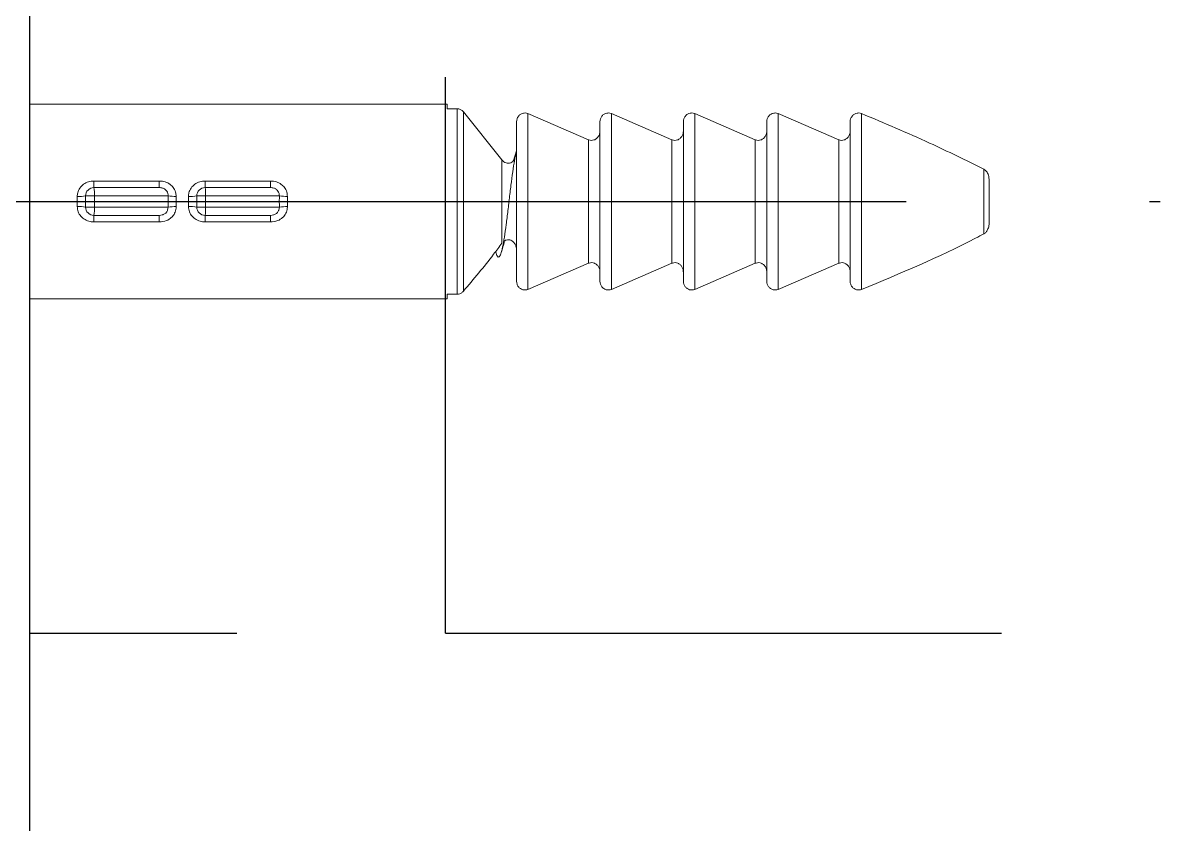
# Model space of a CAD drawing. Extents: x 3627 to 4221, y 1255 to 1675.
# Drawn here: x 4049.86 to 4058.04, y 1387.44 to 1393.21 of the extents above; entities that cross this region are included whole.
import ezdxf

# ---------------------------------------------------------------- set-up
doc = ezdxf.new("R2010")
doc.units = 0
doc.header["$LTSCALE"] = 7
doc.header["$MEASUREMENT"] = 0
doc.linetypes.add('CENTER', pattern=[2, 1.25, -0.25, 0.25, -0.25])
doc.layers.get('0').update_dxf_attribs({"color": 2, "linetype": 'CONTINUOUS'})
doc.layers.add('HT', color=3, linetype='CONTINUOUS')

msp = doc.modelspace()

# ---------------------------------------------------------------- linework, layer by layer
at = {"color": 7, "linetype": 'Continuous', "lineweight": 15}
for p, q in [((4049.9142, 1374.4192), (4049.9142, 1396.3596)), ((4052.9142, 1392.6201), (4049.9142, 1392.6201)), ((4052.9142, 1392.6201), (4052.9142, 1392.587)), ((4052.9142, 1392.587), (4052.9872, 1392.587)), ((4052.9872, 1391.2533), (4052.9872, 1392.587)), ((4053.0321, 1392.5658), (4053.0321, 1391.2745)), ((4053.0321, 1392.5658), (4053.3093, 1392.2202)), ((4053.4964, 1392.5523), (4053.4964, 1391.2879)), ((4053.4964, 1392.5523), (4053.9319, 1392.3647)), ((4054.0964, 1392.5523), (4054.0964, 1391.2879)), ((4054.0964, 1392.5523), (4054.5319, 1392.3647)), ((4054.6964, 1392.5523), (4054.6964, 1391.2879)), ((4054.6964, 1392.5523), (4055.1319, 1392.3647)), ((4055.2964, 1392.5523), (4055.2964, 1391.2879)), ((4055.2964, 1392.5523), (4055.7319, 1392.3647)), ((4055.8964, 1392.5523), (4055.8964, 1391.2879)), ((4053.4142, 1391.347), (4053.4142, 1392.4933)), ((4054.0142, 1391.347), (4054.0142, 1392.4933)), ((4054.6142, 1391.347), (4054.6142, 1392.4933)), ((4055.2142, 1391.347), (4055.2142, 1392.4933)), ((4055.8142, 1391.347), (4055.8142, 1392.4933)), ((4053.9319, 1391.4756), (4053.9319, 1392.3647)), ((4054.5319, 1391.4756), (4054.5319, 1392.3647)), ((4055.1319, 1391.4756), (4055.1319, 1392.3647)), ((4055.7319, 1391.4756), (4055.7319, 1392.3647)), ((4053.4143, 1392.2835), (4053.3934, 1392.214)), ((4053.3093, 1391.62), (4053.3093, 1392.2202)), ((4056.7764, 1391.6878), (4056.7764, 1392.1524)), ((4050.3742, 1392.0201), (4050.3742, 1392.0675)), ((4050.3742, 1392.0675), (4050.844, 1392.0675)), ((4050.844, 1392.0201), (4050.844, 1392.0675)), ((4051.1742, 1392.0201), (4051.1742, 1392.0675)), ((4051.1742, 1392.0675), (4051.644, 1392.0675)), ((4051.644, 1392.0201), (4051.644, 1392.0675)), ((4056.8142, 1392.0683), (4056.8142, 1391.772)), ((4050.2542, 1391.8833), (4050.2542, 1391.957)), ((4050.3773, 1391.9601), (4050.3142, 1391.9601)), ((4050.3142, 1391.8801), (4050.3142, 1391.9601)), ((4050.3773, 1391.9601), (4050.3773, 1391.8801)), ((4051.0542, 1391.8833), (4051.0542, 1391.957)), ((4051.1773, 1391.9601), (4051.1142, 1391.9601)), ((4051.1142, 1391.8801), (4051.1142, 1391.9601)), ((4051.1773, 1391.9601), (4051.1773, 1391.8801)), ((4050.3142, 1391.8801), (4050.3773, 1391.8801)), ((4051.1142, 1391.8801), (4051.1773, 1391.8801)), ((4050.3742, 1391.7728), (4050.3742, 1391.8201)), ((4050.844, 1391.7728), (4050.3742, 1391.7728)), ((4050.844, 1391.7728), (4050.844, 1391.8201)), ((4051.1742, 1391.7728), (4051.1742, 1391.8201)), ((4051.644, 1391.7728), (4051.1742, 1391.7728)), ((4051.644, 1391.7728), (4051.644, 1391.8201)), ((4053.9319, 1391.4756), (4053.4964, 1391.2879)), ((4054.5319, 1391.4756), (4054.0964, 1391.2879)), ((4055.1319, 1391.4756), (4054.6964, 1391.2879)), ((4055.7319, 1391.4756), (4055.2964, 1391.2879)), ((4049.9142, 1391.2201), (4052.9142, 1391.2201)), ((4052.9872, 1391.2533), (4052.9142, 1391.2533)), ((4052.9142, 1391.2533), (4052.9142, 1391.2201))]:
    msp.add_line(p, q, dxfattribs=at)
at = {"color": 1, "linetype": 'CENTER'}
msp.add_line((4047.4665, 1391.9201), (4058.0448, 1391.9201), dxfattribs=at)
at = {"color": 7, "linetype": 'Continuous', "lineweight": 15}
for centre, radius, start, end in [((4050.3742, 1391.9601), 0.06, 90, 180), ((4050.0912, 1391.9751), 0.2865, 357.00716, 9.04612), ((4051.1742, 1391.9601), 0.06, 90, 180), ((4050.8911, 1391.9751), 0.2866, 357.00816, 9.04229), ((4050.2691, 1392.2443), 0.2877, 267.01884, 279.00599), ((4050.9635, 1392.4439), 0.4869, 263.46596, 270.26815), ((4051.0691, 1392.2443), 0.2877, 267.01884, 279.00599), ((4051.7635, 1392.4439), 0.4869, 263.46582, 270.2683), ((4050.2691, 1391.5959), 0.2878, 80.99515, 92.9786), ((4050.3742, 1391.8801), 0.06, 180, 270), ((4050.0912, 1391.8652), 0.2865, 350.95405, 2.99267), ((4050.9635, 1391.3965), 0.4868, 89.73146, 96.5359), ((4051.0691, 1391.5959), 0.2878, 80.99515, 92.9786), ((4051.1742, 1391.8801), 0.06, 180, 270), ((4050.8911, 1391.8652), 0.2866, 350.95788, 2.99167), ((4051.7635, 1391.3966), 0.4867, 89.73132, 96.53604)]:
    msp.add_arc(centre, radius, start, end, dxfattribs=at)
for points, knots in [([(4052.9872, 1392.587), (4052.9897, 1392.5869), (4052.9957, 1392.5867), (4053.0081, 1392.5837), (4053.0214, 1392.5769), (4053.0291, 1392.569), (4053.0321, 1392.5658)], [0, 0, 0, 0, 0.143047, 0.353, 0.744784, 1, 1, 1, 1]), ([(4053.4142, 1392.4933), (4053.4148, 1392.5006), (4053.4162, 1392.5155), (4053.4274, 1392.5353), (4053.444, 1392.5498), (4053.4611, 1392.5561), (4053.4782, 1392.5574), (4053.4892, 1392.5553), (4053.4958, 1392.5526), (4053.4964, 1392.5523)], [0, 0, 0, 0, 0.183483, 0.373193, 0.554243, 0.724896, 0.820728, 0.983014, 1, 1, 1, 1]), ([(4054.0142, 1392.4933), (4054.0148, 1392.5006), (4054.0162, 1392.5155), (4054.0274, 1392.5353), (4054.044, 1392.5498), (4054.0611, 1392.5561), (4054.0782, 1392.5574), (4054.0892, 1392.5553), (4054.0958, 1392.5526), (4054.0964, 1392.5523)], [0, 0, 0, 0, 0.183485, 0.373189, 0.55424, 0.724894, 0.820727, 0.983014, 1, 1, 1, 1]), ([(4054.6142, 1392.4933), (4054.6148, 1392.5006), (4054.6162, 1392.5155), (4054.6274, 1392.5353), (4054.644, 1392.5498), (4054.6611, 1392.5561), (4054.6782, 1392.5574), (4054.6892, 1392.5553), (4054.6958, 1392.5526), (4054.6964, 1392.5523)], [0, 0, 0, 0, 0.183485, 0.37319, 0.554251, 0.724893, 0.820726, 0.983025, 1, 1, 1, 1]), ([(4055.2142, 1392.4933), (4055.2148, 1392.5006), (4055.2162, 1392.5155), (4055.2274, 1392.5353), (4055.244, 1392.5498), (4055.2611, 1392.5561), (4055.2782, 1392.5574), (4055.2892, 1392.5553), (4055.2958, 1392.5526), (4055.2964, 1392.5523)], [0, 0, 0, 0, 0.183483, 0.373185, 0.554244, 0.724885, 0.820717, 0.983014, 1, 1, 1, 1]), ([(4055.8142, 1392.4933), (4055.8148, 1392.5006), (4055.8162, 1392.5155), (4055.8274, 1392.5353), (4055.844, 1392.5498), (4055.8611, 1392.5561), (4055.8782, 1392.5574), (4055.8892, 1392.5553), (4055.8958, 1392.5526), (4055.8964, 1392.5523)], [0, 0, 0, 0, 0.183483, 0.373193, 0.554243, 0.724884, 0.820716, 0.983014, 1, 1, 1, 1]), ([(4055.8964, 1392.5523), (4056.0603, 1392.4836), (4056.3576, 1392.359), (4056.6467, 1392.2164), (4056.7764, 1392.1524)], [0, 0, 0, 0, 0.551068, 1, 1, 1, 1]), ([(4054.0142, 1392.4258), (4054.014, 1392.4218), (4054.0134, 1392.41), (4054.0066, 1392.3911), (4053.9919, 1392.3728), (4053.9726, 1392.3618), (4053.9524, 1392.3588), (4053.939, 1392.3617), (4053.9326, 1392.3644), (4053.9319, 1392.3647)], [0, 0, 0, 0, 0.097271, 0.292654, 0.486368, 0.66665, 0.828895, 0.980057, 1, 1, 1, 1]), ([(4054.6142, 1392.4258), (4054.614, 1392.4218), (4054.6134, 1392.41), (4054.6066, 1392.3911), (4054.5919, 1392.3728), (4054.5726, 1392.3618), (4054.5524, 1392.3588), (4054.539, 1392.3617), (4054.5326, 1392.3644), (4054.5319, 1392.3647)], [0, 0, 0, 0, 0.09727, 0.292656, 0.486369, 0.666651, 0.828895, 0.980058, 1, 1, 1, 1]), ([(4055.2142, 1392.4258), (4055.214, 1392.4218), (4055.2134, 1392.41), (4055.2066, 1392.3911), (4055.1919, 1392.3728), (4055.1726, 1392.3618), (4055.1524, 1392.3588), (4055.139, 1392.3617), (4055.1326, 1392.3644), (4055.1319, 1392.3647)], [0, 0, 0, 0, 0.097271, 0.29266, 0.486375, 0.666658, 0.828905, 0.980069, 1, 1, 1, 1]), ([(4055.8142, 1392.4258), (4055.814, 1392.4218), (4055.8134, 1392.41), (4055.8066, 1392.3911), (4055.7919, 1392.3728), (4055.7726, 1392.3618), (4055.7524, 1392.3588), (4055.739, 1392.3617), (4055.7326, 1392.3644), (4055.7319, 1392.3647)], [0, 0, 0, 0, 0.097271, 0.292659, 0.486366, 0.66666, 0.828906, 0.980057, 1, 1, 1, 1]), ([(4053.2645, 1391.5567), (4053.2686, 1391.5448), (4053.277, 1391.5205), (4053.2887, 1391.5174), (4053.3015, 1391.5398), (4053.3146, 1391.5893), (4053.3265, 1391.6615), (4053.3393, 1391.7516), (4053.3524, 1391.8534), (4053.3643, 1391.9598), (4053.3771, 1392.0636), (4053.3902, 1392.1568), (4053.4018, 1392.2343), (4053.4101, 1392.2668), (4053.4142, 1392.2827)], [0, 0, 0, 0, 0.079782, 0.162789, 0.247255, 0.332219, 0.415204, 0.499717, 0.584656, 0.667621, 0.752178, 0.837091, 0.92004, 1, 1, 1, 1]), ([(4053.4142, 1392.268), (4053.4142, 1392.2674), (4053.4141, 1392.2591), (4053.412, 1392.2509), (4053.41, 1392.2433)], [0, 0, 0, 0, 0.062511, 1, 1, 1, 1]), ([(4053.3934, 1392.214), (4053.3891, 1392.2098), (4053.3807, 1392.2016), (4053.364, 1392.1952), (4053.3468, 1392.1947), (4053.3306, 1392.2003), (4053.3181, 1392.2093), (4053.3119, 1392.217), (4053.3093, 1392.2202)], [0, 0, 0, 0, 0.181436, 0.357824, 0.534812, 0.698674, 0.872728, 1, 1, 1, 1]), ([(4056.7764, 1392.1524), (4056.7772, 1392.152), (4056.7826, 1392.149), (4056.7888, 1392.1437), (4056.8, 1392.1305), (4056.8118, 1392.1066), (4056.8133, 1392.0823), (4056.8142, 1392.0683)], [0, 0, 0, 0, 0.0255955, 0.1950761, 0.2472476, 0.5649125, 1, 1, 1, 1]), ([(4050.2542, 1391.957), (4050.2548, 1391.9655), (4050.2564, 1391.9868), (4050.2717, 1392.0183), (4050.2991, 1392.0457), (4050.3346, 1392.064), (4050.3609, 1392.0663), (4050.3742, 1392.0675)], [0, 0, 0, 0, 0.141946, 0.35246, 0.565358, 0.780889, 1, 1, 1, 1]), ([(4050.3742, 1392.0201), (4050.457, 1392.0201), (4050.5937, 1392.0201), (4050.7447, 1392.0201), (4050.8184, 1392.0201), (4050.838, 1392.0201), (4050.844, 1392.0201)], [0, 0, 0, 0, 0.472067, 0.778734, 0.931402, 1, 1, 1, 1]), ([(4050.844, 1392.0675), (4050.845, 1392.0675), (4050.8595, 1392.0674), (4050.8871, 1392.0632), (4050.921, 1392.0464), (4050.947, 1392.021), (4050.9633, 1391.9906), (4050.965, 1391.9675), (4050.9658, 1391.957)], [0, 0, 0, 0, 0.016899, 0.235372, 0.450773, 0.624181, 0.828071, 1, 1, 1, 1]), ([(4050.9081, 1391.9601), (4050.9078, 1391.9658), (4050.907, 1391.9782), (4050.8989, 1391.9947), (4050.8857, 1392.0086), (4050.8668, 1392.0186), (4050.852, 1392.0196), (4050.844, 1392.0201)], [0, 0, 0, 0, 0.173021, 0.375113, 0.543599, 0.752591, 1, 1, 1, 1]), ([(4051.0542, 1391.957), (4051.0548, 1391.9655), (4051.0564, 1391.9868), (4051.0717, 1392.0183), (4051.0991, 1392.0457), (4051.1346, 1392.064), (4051.1609, 1392.0663), (4051.1742, 1392.0675)], [0, 0, 0, 0, 0.141946, 0.35246, 0.565358, 0.780889, 1, 1, 1, 1]), ([(4051.1742, 1392.0201), (4051.257, 1392.0201), (4051.3937, 1392.0201), (4051.5447, 1392.0201), (4051.6184, 1392.0201), (4051.638, 1392.0201), (4051.644, 1392.0201)], [0, 0, 0, 0, 0.472067, 0.778734, 0.931402, 1, 1, 1, 1]), ([(4051.644, 1392.0675), (4051.645, 1392.0675), (4051.6595, 1392.0674), (4051.6871, 1392.0632), (4051.721, 1392.0464), (4051.747, 1392.021), (4051.7633, 1391.9906), (4051.765, 1391.9675), (4051.7658, 1391.957)], [0, 0, 0, 0, 0.016899, 0.235372, 0.450773, 0.624181, 0.828071, 1, 1, 1, 1]), ([(4051.7081, 1391.9601), (4051.7078, 1391.9658), (4051.707, 1391.9782), (4051.6989, 1391.9947), (4051.6857, 1392.0086), (4051.6668, 1392.0186), (4051.652, 1392.0196), (4051.644, 1392.0201)], [0, 0, 0, 0, 0.173021, 0.375113, 0.543599, 0.752591, 1, 1, 1, 1]), ([(4050.9081, 1391.9601), (4050.9068, 1391.9601), (4050.8991, 1391.9601), (4050.8678, 1391.9601), (4050.7802, 1391.9601), (4050.6451, 1391.9601), (4050.5005, 1391.9601), (4050.4127, 1391.9601), (4050.3773, 1391.9601)], [0, 0, 0, 0, 0.0208469, 0.1255426, 0.2841135, 0.573057, 0.828417, 1, 1, 1, 1]), ([(4050.9081, 1391.8801), (4050.9081, 1391.8864), (4050.9078, 1391.913), (4050.908, 1391.9397), (4050.9081, 1391.9601)], [0, 0, 0, 0, 0.234314, 1, 1, 1, 1]), ([(4050.9658, 1391.957), (4050.9656, 1391.9382), (4050.9654, 1391.9136), (4050.9657, 1391.889), (4050.9658, 1391.8833)], [0, 0, 0, 0, 0.765621, 1, 1, 1, 1]), ([(4051.7081, 1391.9601), (4051.7068, 1391.9601), (4051.6991, 1391.9601), (4051.6678, 1391.9601), (4051.5802, 1391.9601), (4051.4451, 1391.9601), (4051.3005, 1391.9601), (4051.2127, 1391.9601), (4051.1773, 1391.9601)], [0, 0, 0, 0, 0.020847, 0.125544, 0.284114, 0.573055, 0.828415, 1, 1, 1, 1]), ([(4051.7081, 1391.8801), (4051.7081, 1391.8864), (4051.7078, 1391.913), (4051.708, 1391.9397), (4051.7081, 1391.9601)], [0, 0, 0, 0, 0.234314, 1, 1, 1, 1]), ([(4051.7658, 1391.957), (4051.7656, 1391.9382), (4051.7654, 1391.9136), (4051.7657, 1391.889), (4051.7658, 1391.8833)], [0, 0, 0, 0, 0.765621, 1, 1, 1, 1]), ([(4050.3742, 1391.7728), (4050.3654, 1391.7733), (4050.3432, 1391.7746), (4050.3095, 1391.7877), (4050.2791, 1391.8127), (4050.2582, 1391.8457), (4050.2555, 1391.8709), (4050.2542, 1391.8833)], [0, 0, 0, 0, 0.145418, 0.367997, 0.585085, 0.794331, 1, 1, 1, 1]), ([(4050.3773, 1391.8801), (4050.4975, 1391.8801), (4050.647, 1391.8801), (4050.8046, 1391.8801), (4050.8654, 1391.8801), (4050.8974, 1391.8801), (4050.9058, 1391.8801), (4050.9081, 1391.8801)], [0, 0, 0, 0, 0.578109, 0.718749, 0.871641, 0.963901, 1, 1, 1, 1]), ([(4050.9658, 1391.8833), (4050.9658, 1391.8822), (4050.9659, 1391.869), (4050.9607, 1391.8432), (4050.9454, 1391.8185), (4050.9243, 1391.7973), (4050.8936, 1391.7776), (4050.8619, 1391.7745), (4050.844, 1391.7728)], [0, 0, 0, 0, 0.017459, 0.217504, 0.421285, 0.485338, 0.710596, 1, 1, 1, 1]), ([(4050.844, 1391.8201), (4050.8449, 1391.8201), (4050.8521, 1391.8202), (4050.862, 1391.8215), (4050.8773, 1391.8269), (4050.8873, 1391.8334), (4050.898, 1391.845), (4050.9064, 1391.859), (4050.9075, 1391.8729), (4050.9081, 1391.8801)], [0, 0, 0, 0, 0.027446, 0.231128, 0.301702, 0.519151, 0.581329, 0.782017, 1, 1, 1, 1]), ([(4051.1742, 1391.7728), (4051.1654, 1391.7733), (4051.1432, 1391.7746), (4051.1095, 1391.7877), (4051.0791, 1391.8127), (4051.0582, 1391.8457), (4051.0555, 1391.8709), (4051.0542, 1391.8833)], [0, 0, 0, 0, 0.145417, 0.368003, 0.585084, 0.794333, 1, 1, 1, 1]), ([(4051.1773, 1391.8801), (4051.2975, 1391.8801), (4051.447, 1391.8801), (4051.6046, 1391.8801), (4051.6654, 1391.8801), (4051.6974, 1391.8801), (4051.7058, 1391.8801), (4051.7081, 1391.8801)], [0, 0, 0, 0, 0.5781096, 0.7187492, 0.8716413, 0.9639009, 1, 1, 1, 1]), ([(4051.7658, 1391.8833), (4051.7658, 1391.8822), (4051.7659, 1391.869), (4051.7607, 1391.8432), (4051.7454, 1391.8185), (4051.7243, 1391.7973), (4051.6936, 1391.7776), (4051.6619, 1391.7745), (4051.644, 1391.7728)], [0, 0, 0, 0, 0.0174585, 0.2175029, 0.4212841, 0.4853369, 0.7105959, 1, 1, 1, 1]), ([(4051.644, 1391.8201), (4051.6449, 1391.8201), (4051.6521, 1391.8202), (4051.662, 1391.8215), (4051.6773, 1391.8269), (4051.6873, 1391.8334), (4051.698, 1391.845), (4051.7064, 1391.859), (4051.7075, 1391.8729), (4051.7081, 1391.8801)], [0, 0, 0, 0, 0.027446, 0.231128, 0.301702, 0.519151, 0.581329, 0.782017, 1, 1, 1, 1]), ([(4050.844, 1391.8201), (4050.8377, 1391.8201), (4050.8185, 1391.8201), (4050.7678, 1391.8201), (4050.6256, 1391.8201), (4050.4869, 1391.8201), (4050.3742, 1391.8201)], [0, 0, 0, 0, 0.070858, 0.217958, 0.3643, 1, 1, 1, 1]), ([(4051.644, 1391.8201), (4051.6377, 1391.8201), (4051.6185, 1391.8201), (4051.5678, 1391.8201), (4051.4256, 1391.8201), (4051.2869, 1391.8201), (4051.1742, 1391.8201)], [0, 0, 0, 0, 0.070858, 0.217958, 0.3643, 1, 1, 1, 1]), ([(4056.8142, 1391.772), (4056.814, 1391.7663), (4056.8135, 1391.7495), (4056.8081, 1391.7255), (4056.7959, 1391.7036), (4056.7847, 1391.6927), (4056.7779, 1391.6887), (4056.7764, 1391.6878)], [0, 0, 0, 0, 0.1769825, 0.5228047, 0.7532876, 0.9493529, 1, 1, 1, 1]), ([(4056.7764, 1391.6878), (4056.7565, 1391.6773), (4056.4717, 1391.5263), (4056.1736, 1391.4028), (4055.8964, 1391.2879)], [0, 0, 0, 0, 0.070194, 1, 1, 1, 1]), ([(4053.3093, 1391.62), (4053.2894, 1391.5933), (4053.2011, 1391.4748), (4053.1058, 1391.3619), (4053.0321, 1391.2745)], [0, 0, 0, 0, 0.226025, 1, 1, 1, 1]), ([(4053.3034, 1391.5498), (4053.3118, 1391.5786), (4053.3205, 1391.6081), (4053.3297, 1391.6371), (4053.3299, 1391.6379)], [0, 0, 0, 0, 0.9738245, 1, 1, 1, 1]), ([(4053.3299, 1391.6379), (4053.3333, 1391.6398), (4053.3419, 1391.6448), (4053.3578, 1391.6459), (4053.3729, 1391.642), (4053.3878, 1391.6333), (4053.4012, 1391.6188), (4053.412, 1391.597), (4053.4134, 1391.5808), (4053.4142, 1391.5723)], [0, 0, 0, 0, 0.089999, 0.228997, 0.353914, 0.446412, 0.625847, 0.804337, 1, 1, 1, 1]), ([(4053.9319, 1391.4756), (4053.9336, 1391.4763), (4053.9414, 1391.4794), (4053.9561, 1391.4814), (4053.9715, 1391.4781), (4053.9858, 1391.4711), (4053.999, 1391.46), (4054.0102, 1391.4412), (4054.0139, 1391.4252), (4054.0141, 1391.4161), (4054.0142, 1391.4145)], [0, 0, 0, 0, 0.045829, 0.207774, 0.358758, 0.427514, 0.601577, 0.77516, 0.961118, 1, 1, 1, 1]), ([(4054.5319, 1391.4756), (4054.5336, 1391.4763), (4054.5414, 1391.4794), (4054.5561, 1391.4814), (4054.5715, 1391.4781), (4054.5858, 1391.4711), (4054.599, 1391.46), (4054.6102, 1391.4412), (4054.6139, 1391.4252), (4054.6141, 1391.4161), (4054.6142, 1391.4145)], [0, 0, 0, 0, 0.045829, 0.207773, 0.358757, 0.427513, 0.601575, 0.775163, 0.961118, 1, 1, 1, 1]), ([(4055.1319, 1391.4756), (4055.1336, 1391.4763), (4055.1414, 1391.4794), (4055.1561, 1391.4814), (4055.1715, 1391.4781), (4055.1858, 1391.4711), (4055.199, 1391.46), (4055.2102, 1391.4412), (4055.2139, 1391.4252), (4055.2141, 1391.4161), (4055.2142, 1391.4145)], [0, 0, 0, 0, 0.045818, 0.207763, 0.358747, 0.427504, 0.601577, 0.775159, 0.961118, 1, 1, 1, 1]), ([(4055.7319, 1391.4756), (4055.7336, 1391.4763), (4055.7414, 1391.4794), (4055.7561, 1391.4814), (4055.7715, 1391.4781), (4055.7858, 1391.4711), (4055.799, 1391.46), (4055.8102, 1391.4412), (4055.8139, 1391.4252), (4055.8141, 1391.4161), (4055.8142, 1391.4145)], [0, 0, 0, 0, 0.045829, 0.207762, 0.358758, 0.427504, 0.601577, 0.77516, 0.961118, 1, 1, 1, 1]), ([(4053.0321, 1391.2745), (4053.0295, 1391.2718), (4053.0222, 1391.2641), (4053.0069, 1391.2553), (4052.9936, 1391.2539), (4052.9872, 1391.2533)], [0, 0, 0, 0, 0.216529, 0.625652, 1, 1, 1, 1]), ([(4053.4964, 1391.2879), (4053.4906, 1391.2861), (4053.4786, 1391.2823), (4053.4592, 1391.2843), (4053.4414, 1391.2924), (4053.4267, 1391.3062), (4053.4168, 1391.3245), (4053.4142, 1391.339), (4053.4142, 1391.3466), (4053.4142, 1391.347)], [0, 0, 0, 0, 0.152595, 0.314171, 0.474332, 0.638043, 0.809183, 0.989745, 1, 1, 1, 1]), ([(4054.0964, 1391.2879), (4054.0906, 1391.2861), (4054.0786, 1391.2823), (4054.0592, 1391.2843), (4054.0414, 1391.2924), (4054.0267, 1391.3062), (4054.0168, 1391.3245), (4054.0142, 1391.339), (4054.0142, 1391.3466), (4054.0142, 1391.347)], [0, 0, 0, 0, 0.152595, 0.314172, 0.474332, 0.638043, 0.809183, 0.989745, 1, 1, 1, 1]), ([(4054.6964, 1391.2879), (4054.6906, 1391.2861), (4054.6786, 1391.2823), (4054.6592, 1391.2843), (4054.6414, 1391.2924), (4054.6267, 1391.3062), (4054.6168, 1391.3245), (4054.6142, 1391.339), (4054.6142, 1391.3466), (4054.6142, 1391.347)], [0, 0, 0, 0, 0.152595, 0.314172, 0.474332, 0.638043, 0.809183, 0.989745, 1, 1, 1, 1]), ([(4055.2964, 1391.2879), (4055.2906, 1391.2861), (4055.2786, 1391.2823), (4055.2592, 1391.2843), (4055.2414, 1391.2924), (4055.2267, 1391.3062), (4055.2168, 1391.3245), (4055.2142, 1391.339), (4055.2142, 1391.3466), (4055.2142, 1391.347)], [0, 0, 0, 0, 0.152606, 0.314169, 0.47434, 0.638049, 0.809183, 0.989745, 1, 1, 1, 1]), ([(4055.8964, 1391.2879), (4055.8906, 1391.2861), (4055.8786, 1391.2823), (4055.8592, 1391.2843), (4055.8414, 1391.2924), (4055.8267, 1391.3062), (4055.8168, 1391.3245), (4055.8142, 1391.339), (4055.8142, 1391.3466), (4055.8142, 1391.347)], [0, 0, 0, 0, 0.152606, 0.31417, 0.474341, 0.638051, 0.809184, 0.989745, 1, 1, 1, 1])]:
    msp.add_open_spline(points, degree=3, knots=knots, dxfattribs=at)
at = {"layer": 'HT', "ltscale": 0.5}
for p, q in [((4049.9142, 1281.848), (4049.9142, 1631.848)), ((4052.9022, 1388.8155), (4052.9022, 1392.8155)), ((4049.9142, 1388.8155), (4051.4022, 1388.8155)), ((4052.9022, 1388.8155), (4056.9022, 1388.8155))]:
    msp.add_line(p, q, dxfattribs=at)

doc.saveas('drawing.dxf')
